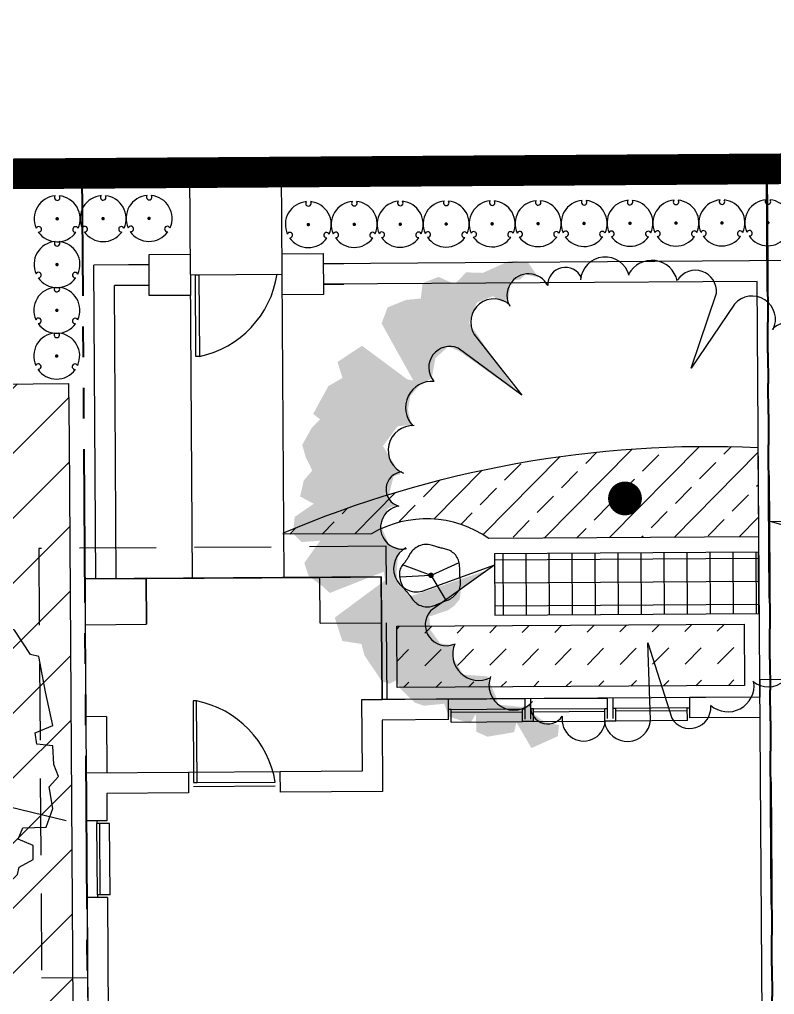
# Model space of a CAD drawing. Header units: feet. Extents: x 919634 to 928945, y 707022 to 708026.
# Drawn here: x 920250.59 to 920275.23, y 707569.54 to 707601.34 of the extents above; entities that cross this region are included whole.
import ezdxf

# ---------------------------------------------------------------- set-up
doc = ezdxf.new("R2010")
doc.units = ezdxf.units.FT
doc.header["$LTSCALE"] = 20
doc.header["$MEASUREMENT"] = 0
for name, pattern in [('PHANTOM2', [1.25, 0.625, -0.125, 0.125, -0.125, 0.125, -0.125]), ('Site Plan$0$HIDDEN2', [0.1875, 0.125, -0.0625]), ('Site Plan$0$PHANTOM2', [1.25, 0.625, -0.125, 0.125, -0.125, 0.125, -0.125])]:
    doc.linetypes.add(name, pattern=pattern)
doc.layers.add('-u-site-propline', color=7, linetype='PHANTOM2', true_color=0xd10000)
for name, color, linetype in [('-u-site-xref', 7, 'Continuous'), ('LK-SHRB-035M', 4, 'Continuous'), ('LK-SHRB-TRNK', 3, 'Continuous'), ('LK-TREE-013M', 6, 'Continuous'), ('LK-TREE-025M', 2, 'Continuous'), ('LK-TREE-035M', 123, 'Continuous'), ('LK-TREE-050M', 2, 'Continuous'), ('LK-TREE-TRNK', 32, 'Continuous'), ('LP-PATT-SHAR', 4, 'Continuous'), ('LP-SHAR-BRDR-CONT', 123, 'Continuous'), ('LP-SHRB', 7, 'Continuous'), ('LP-TREE', 15, 'Continuous'), ('Site Plan$0$-u-site-bldg-slab', 6, 'Continuous'), ('Site Plan$0$-u-site-bldg_interior', 252, 'Continuous'), ('Site Plan$0$-u-site-fence', 4, 'Site Plan$0$FENCELINE1'), ('Site Plan$0$-u-site-wall', 4, 'Continuous'), ('Site Plan$0$SP-BLDG-ROOF ABOVE', 4, 'Site Plan$0$HIDDEN2'), ('x-RL TH5-LP Block$0$LK-SHRB-013M', 253, 'Continuous'), ('x-RL TH5-LP Block$0$LK-SHRB-035M', 253, 'Continuous'), ('x-RL TH5-LP Block$0$LK-SHRB-TRNK', 253, 'Continuous'), ('x-RL TH5-LP Block$0$LK-TREE-050M', 253, 'Continuous'), ('x-RL TH5-LP Block$0$LK-TREE-TRNK', 253, 'Continuous'), ('x-RL TH5-LP Block$0$LP-PATT-SHAR', 253, 'Continuous'), ('x-RL TH5-LP Block$0$LP-SHAR-BRDR-CONT', 253, 'Continuous'), ('x-RL TH5-LP Block$0$LP-SHRB', 253, 'Continuous'), ('x-RL TH5-LP Block$0$LP-TREE', 253, 'Continuous')]:
    doc.layers.add(name, color=color, linetype=linetype)
for name, color, linetype, lineweight in [('Site Plan$0$SP-LOT LINES', 252, 'Site Plan$0$PHANTOM2', 40), ('Site Plan$0$SP-SIDEWALK', 2, 'Continuous', 25), ('SP-BUILDING-FOOTPRINT', 1, 'Continuous', 25)]:
    doc.layers.add(name, color=color, linetype=linetype, lineweight=lineweight)
for name, color, linetype, plot in [('x-RL TH5-LP Block$0$-u-site-no_plot', 253, 'Continuous', False), ('x-RL TH5-LP Block$0$LK-SHRB-SHAD', 253, 'Continuous', False), ('x-RL TH5-LP Block$0$LK-TREE-SHAD', 253, 'Continuous', False)]:
    doc.layers.add(name, color=color, linetype=linetype, plot=plot)
doc.layers.get('-u-site-xref').off()
doc.linetypes.add('Site Plan$0$FENCELINE1', pattern='A,0.25,-0.1,[133,ltypeshp.shx,S=0.1,R=0,X=-0.1,Y=0],-0.1,1', length=1.45)

# ---------------------------------------------------------------- blocks, each defined once
blk = doc.blocks.new('Site Plan$0$_Details_TH5_wall')
at = {"layer": 'Site Plan$0$-u-site-fence'}
for p, q in [((-9.921745741390623, -107.2412408023374), (-9.941240280168131, -104.241304142517)), ((-9.922828772338107, -107.0745776544791), (-9.940157249453478, -104.4079672904918))]:
    blk.add_line(p, q, dxfattribs=at)
blk.add_lwpolyline([(-7.259590184199624, -106.9426853338955), (-7.258845600998029, -107.0572662480408), (-9.922828772338107, -107.0745776544791), (-9.923573355306871, -106.9599967403337)], close=True, dxfattribs=at)
blk.add_arc((-10.43133959185798, -107.6121757059591), 3.241637188778278, 11.91898895529423, 81.284807498677, dxfattribs=at)
at = {"layer": 'Site Plan$0$-u-site-wall'}
for p, q in [((-10.49004897312261, -73.7504030992277), (-10.28537092194892, -102.9035121200141)), ((3.281506347935647, -88.64790244249161), (-9.71480042510666, -88.73901354521513)), ((-9.71480042533949, -88.73901354509871), (-9.615384972305037, -102.8991583391326)), ((-10.28494076768402, -102.9035093246493), (-10.28929454809986, -102.2335234705824)), ((-9.614954913733527, -102.8991555443499), (-9.619308694032952, -102.229169690283)), ((-10.27596386393998, -104.2433968159603), (-10.27596328500658, -104.2434792785207)), ((-9.605980378808454, -104.2386926114559), (-9.605977339670062, -104.2391254977556)), ((-10.25490140204784, -107.243405753281), (-10.25490198389161, -107.2433228811715)), ((-9.584915456711315, -107.2390519723995), (-9.58491849876009, -107.2386186767835)), ((-10.24803110782523, -108.5833894005045), (-10.24367732764222, -109.2533752545714)), ((-10.24549372040201, -108.5833729116712), (-10.23280553636141, -110.3905928489985)), ((-9.578045253758319, -108.5790356202051), (-9.573691473458894, -109.249021474272)), ((-9.575507764006034, -108.5790191306733), (-9.567525819991715, -109.7159124162281)), ((-0.008576108026318252, -109.6488990358775), (-9.567525819991715, -109.7159124162281)), ((-0.00387190782930702, -110.3188825208927), (-10.23280553636141, -110.3905928489985))]:
    blk.add_line(p, q, dxfattribs=at)
for points in [[(-10.611226134007342, -104.24565792282965), (-10.619933694619377, -102.9056862148071), (-9.279961986596842, -102.89697865419507), (-9.271254425984807, -104.23695036221761)], [(-10.5830240347474, -108.58556629066746), (-10.591731595359434, -107.24559458264491), (-9.251759887336899, -107.23688702203287), (-9.243052326724865, -108.57685873005542)]]:
    blk.add_wipeout(points).dxf.layer = 'Site Plan$0$-u-site-wall'
for points in [[(-10.61122613400221, -104.2456579227), (-10.61993369460106, -102.9056862146826), (-9.279961986700073, -102.8969786542002), (-9.271254425984807, -104.2369503622176)], [(-10.58302403474227, -108.5855662906542), (-10.59173159534112, -107.2455945826368), (-9.251759887323715, -107.2368870219216), (-9.243052326724865, -108.5768587300554)]]:
    blk.add_lwpolyline(points, close=True, dxfattribs=at)
blk = doc.blocks.new('Site Plan')
at = {"layer": 'Site Plan$0$-u-site-bldg-slab'}
for p, q in [((920254.7255690872, 707583.1050864353, 1.99717204207895e-07), (920260.3921151074, 707583.1420636312, 1.99717204207895e-07)), ((920262.401826804, 707581.6603265243, 4.074042198765399e-07), (920262.4181740761, 707579.1551995685, 1.99717204207895e-07))]:
    blk.add_line(p, q, dxfattribs=at)
at = {"layer": 'Site Plan$0$-u-site-bldg_interior'}
for p, q in [((920252.725675819, 707583.092036079, 1.99717204207895e-07), (920254.7255690872, 707583.1050864353, 1.99717204207895e-07)), ((920252.725675819, 707583.092036079, 1.99717204207895e-07), (920252.7670032731, 707576.7588375859, 1.99717204207895e-07)), ((920254.735323365, 707581.6102985535, 4.074042198765399e-07), (920254.7255690872, 707583.1050864353, 1.99717204207895e-07)), ((920260.3921151074, 707583.1420636312, 1.99717204207895e-07), (920262.3920725262, 707583.1551144061, 1.99717204207895e-07)), ((920260.4018693852, 707581.6472757492, 4.074042198765399e-07), (920260.3921151074, 707583.1420636312, 1.99717204207895e-07)), ((920262.3920725262, 707583.1551144061, 1.99717204207895e-07), (920262.401826804, 707581.6603265243, 4.074042198765399e-07)), ((920252.7354300966, 707581.5972481971, 4.074042198765399e-07), (920254.735323365, 707581.6102985535, 4.074042198765399e-07)), ((920260.4018693852, 707581.6472757492, 4.074042198765399e-07), (920262.401826804, 707581.6603265243, 4.074042198765399e-07)), ((920277.6224420189, 707579.8169739603, 1.997172001038086e-07), (920274.7475739915, 707579.798213933, 1.997172001038086e-07)), ((920275.1172878812, 707523.1416523729, 1.99717204207895e-07), (920274.7475739915, 707579.798213933, 1.997172001038086e-07)), ((920264.5847946133, 707579.169337908, 1.99717204207895e-07), (920261.7515216031, 707579.1508493101, 1.99717204207895e-07)), ((920261.7515216031, 707579.1508493101, 1.99717204207895e-07), (920261.7667475073, 707576.8175656548, 1.99717204207895e-07)), ((920264.5847946133, 707579.169337908, 1.99717204207895e-07), (920267.0847413868, 707579.1856513767, 1.99717204207895e-07)), ((920264.5891448716, 707578.502685435, 1.99717204207895e-07), (920264.5847946133, 707579.169337908, 1.99717204207895e-07)), ((920267.089091645, 707578.5189989328, 1.99717204207895e-07), (920267.0847413868, 707579.1856513767, 1.99717204207895e-07)), ((920267.2722373948, 707579.1868748869, 1.99717204207895e-07), (920269.7721841685, 707579.2031883557, 1.99717204207895e-07)), ((920267.2765876532, 707578.5202224139, 1.99717204207895e-07), (920267.2722373948, 707579.1868748869, 1.99717204207895e-07)), ((920269.7765344266, 707578.5365359117, 1.99717204207895e-07), (920269.7721841685, 707579.2031883557, 1.99717204207895e-07)), ((920272.45962695, 707579.2207253345, 1.99717204207895e-07), (920269.9596801765, 707579.2044118658, 1.99717204207895e-07)), ((920269.9640304346, 707578.5377594219, 1.99717204207895e-07), (920269.9596801765, 707579.2044118658, 1.99717204207895e-07)), ((920274.7512448258, 707579.2356793475, 1.99717204207895e-07), (920272.45962695, 707579.2207253345, 1.99717204207895e-07)), ((920272.4639772084, 707578.5540728616, 1.99717204207895e-07), (920272.45962695, 707579.2207253345, 1.99717204207895e-07)), ((920264.6703245615, 707578.8329909962, 1.99717204207895e-07), (920264.5869930023, 707578.8324472138, 1.99717204207895e-07)), ((920264.6703245615, 707578.8329909962, 1.99717204207895e-07), (920267.0036082168, 707578.8482169003, 1.99717204207895e-07)), ((920264.673020213, 707578.4198976583, 1.99717204207895e-07), (920264.6703245615, 707578.8329909962, 1.99717204207895e-07)), ((920264.6709286731, 707578.7404143166, 1.99717204207895e-07), (920267.0042123283, 707578.7556402208, 1.99717204207895e-07)), ((920267.0036082168, 707578.8482169003, 1.99717204207895e-07), (920267.086939776, 707578.8487606826, 1.99717204207895e-07)), ((920267.0063038683, 707578.4351235623, 1.99717204207895e-07), (920267.0036082168, 707578.8482169003, 1.99717204207895e-07)), ((920267.3577673432, 707578.850527975, 1.99717204207895e-07), (920267.274435784, 707578.8499841928, 1.99717204207895e-07)), ((920267.3577673432, 707578.850527975, 1.99717204207895e-07), (920269.6910509984, 707578.8657538792, 1.99717204207895e-07)), ((920267.3604629947, 707578.4374346371, 1.99717204207895e-07), (920267.3577673432, 707578.850527975, 1.99717204207895e-07)), ((920267.3583714546, 707578.7579512955, 1.99717204207895e-07), (920269.69165511, 707578.7731771996, 1.99717204207895e-07)), ((920269.6910509984, 707578.8657538792, 1.99717204207895e-07), (920269.7743825576, 707578.8662976614, 1.99717204207895e-07)), ((920269.6937466499, 707578.4526605413, 1.99717204207895e-07), (920269.6910509984, 707578.8657538792, 1.99717204207895e-07)), ((920270.0452101247, 707578.868064954, 1.99717204207895e-07), (920269.9618785656, 707578.8675211717, 1.99717204207895e-07)), ((920272.37849378, 707578.8832908581, 1.99717204207895e-07), (920270.0452101247, 707578.868064954, 1.99717204207895e-07)), ((920270.0479057762, 707578.454971616, 1.99717204207895e-07), (920270.0452101247, 707578.868064954, 1.99717204207895e-07)), ((920272.3790978915, 707578.7907141786, 1.99717204207895e-07), (920270.0458142363, 707578.7754882744, 1.99717204207895e-07)), ((920272.37849378, 707578.8832908581, 1.99717204207895e-07), (920272.4618253391, 707578.8838346404, 1.99717204207895e-07)), ((920272.3811894315, 707578.4701975202, 1.99717204207895e-07), (920272.37849378, 707578.8832908581, 1.99717204207895e-07)), ((920253.4249919946, 707578.6016840786, 1.054824270696509e-06), (920252.7550062592, 707578.5973120689, 1.054824270696509e-06)), ((920253.4249919946, 707578.6016840786, 1.054824270696509e-06), (920253.4369890084, 707576.7632095956, 1.99717204207895e-07)), ((920264.5891448716, 707578.502685435, 1.99717204207895e-07), (920262.4225243345, 707578.4885470954, 1.99717204207895e-07)), ((920262.4225243345, 707578.4885470954, 1.99717204207895e-07), (920262.4377502387, 707576.1552634401, 1.99717204207895e-07)), ((920264.673020213, 707578.4198976583, 1.99717204207895e-07), (920267.0063038683, 707578.4351235623, 1.99717204207895e-07)), ((920267.3604629947, 707578.4374346371, 1.99717204207895e-07), (920267.0063038683, 707578.4351235623, 1.99717204207895e-07)), ((920267.3604629947, 707578.4374346371, 1.99717204207895e-07), (920269.6937466499, 707578.4526605413, 1.99717204207895e-07)), ((920270.0479057762, 707578.454971616, 1.99717204207895e-07), (920269.6937466499, 707578.4526605413, 1.99717204207895e-07)), ((920272.3811894315, 707578.4701975202, 1.99717204207895e-07), (920270.0479057762, 707578.454971616, 1.99717204207895e-07)), ((920274.755595084, 707578.5690268745, 1.99717204207895e-07), (920272.4639772084, 707578.5540728616, 1.99717204207895e-07)), ((920256.1002014872, 707576.780588459, 1.99717204207895e-07), (920252.7669391225, 707576.7588371673, 1.99717204207895e-07)), ((920252.7934473, 707572.6966089465, 1.997172042279867e-07), (920252.7669391225, 707576.7588371673, 1.99717204207895e-07)), ((920259.1001376155, 707576.8001646214, 1.99717204207895e-07), (920256.1002014872, 707576.780588459, 1.99717204207895e-07)), ((920256.1002014872, 707576.780588459, 1.99717204207895e-07), (920256.1045517456, 707576.1139359861, 1.99717204207895e-07)), ((920261.7667475073, 707576.8175656548, 1.99717204207895e-07), (920259.1001376155, 707576.8001646214, 1.99717204207895e-07)), ((920259.1044878738, 707576.1335121485, 1.99717204207895e-07), (920259.1001376155, 707576.8001646214, 1.99717204207895e-07)), ((920256.2690629945, 707576.4447853294, 1.99717204207895e-07), (920258.9356728864, 707576.4621863628, 1.99717204207895e-07)), ((920256.1045517456, 707576.1139359861, 1.99717204207895e-07), (920253.4379418538, 707576.0965349528, 1.99717204207895e-07)), ((920253.4379418538, 707576.0965349528, 1.99717204207895e-07), (920253.4437863043, 707575.2009059783, 1.997172042255571e-07)), ((920256.269878668, 707576.3197879907, 1.99717204207895e-07), (920258.9364885599, 707576.3371890241, 1.99717204207895e-07)), ((920262.4377502387, 707576.1552634401, 1.99717204207895e-07), (920259.1044878738, 707576.1335121485, 1.99717204207895e-07)), ((920253.4437863043, 707575.2009059783, 1.997172042255571e-07), (920252.7771338313, 707575.19655572, 1.997172042255571e-07)), ((920253.1140245254, 707575.1987541091, 1.997172042255571e-07), (920253.1145683078, 707575.1154225499, 1.997172042255571e-07)), ((920253.5276616457, 707575.1181182014, 1.997172042255571e-07), (920253.1145683078, 707575.1154225499, 1.997172042255571e-07)), ((920253.1297942119, 707572.7821388948, 1.997172042279867e-07), (920253.1145818525, 707575.1133468966, 1.997172042255571e-07)), ((920253.2223708914, 707572.7827430064, 1.997172042279867e-07), (920253.207158532, 707575.1139510082, 1.997172042255571e-07)), ((920253.5428875498, 707572.7848345463, 1.997172042279867e-07), (920253.5276616457, 707575.1181182014, 1.997172042255571e-07)), ((920253.460099773, 707572.7009592048, 1.997172042279867e-07), (920252.7934473, 707572.6966089465, 1.997172042279867e-07)), ((920252.7934473, 707572.6966089465, 1.997172042279867e-07), (920252.9338207404, 707551.1851735065, 1.997172042253231e-07)), ((920253.5428875498, 707572.7848345463, 1.997172042279867e-07), (920253.1297942119, 707572.7821388948, 1.997172042279867e-07)), ((920253.1297942119, 707572.7821388948, 1.997172042279867e-07), (920253.1303379942, 707572.6988073357, 1.997172042279867e-07)), ((920253.460099773, 707572.7009592048, 1.997172042279867e-07), (920253.6004732135, 707551.1895237649, 1.997172042253231e-07))]:
    blk.add_line(p, q, dxfattribs=at)
at = {"layer": 'Site Plan$0$-u-site-bldg_interior', "elevation": 1.99717204207895e-07}
blk.add_lwpolyline([(920256.3662599989, 707579.1095157294), (920256.2516791051, 707579.1087680287), (920256.2690629945, 707576.4447853294), (920256.3836438884, 707576.44553303)], close=True, dxfattribs=at)
at = {"layer": 'Site Plan$0$-u-site-bldg_interior'}
blk.add_arc((920255.7381330193, 707575.9293163391, 1.99717204207895e-07), 3.241637188778279, 9.461393203433856, 78.82721174616314, dxfattribs=at)
at = {"layer": 'Site Plan$0$SP-BLDG-ROOF ABOVE'}
for p, q in [((920260.3921151074, 707583.1420636312, 1.99717204207895e-07), (920254.7255690872, 707583.1050864353, 1.99717204207895e-07)), ((920254.7255690872, 707583.1050864353, 1.99717204207895e-07), (920254.735323365, 707581.6102985535, 4.074042198765399e-07)), ((920260.4018693852, 707581.6472757492, 4.074042198765399e-07), (920260.3921151074, 707583.1420636312, 1.99717204207895e-07)), ((920262.4181740761, 707579.1551995685, 1.99717204207895e-07), (920262.401826804, 707581.6603265243, 4.074042198765399e-07)), ((920261.7515216031, 707579.1508493101, 1.99717204207895e-07), (920262.4181740761, 707579.1551995685, 1.99717204207895e-07))]:
    blk.add_line(p, q, dxfattribs=at)
at = {"layer": 'Site Plan$0$SP-BLDG-ROOF ABOVE', "elevation": 1.99717204207895e-07}
blk.add_lwpolyline([(920262.5848371944, 707579.1562871331), (920262.5522102508, 707584.1561806801), (920251.2192211921, 707584.0822585579), (920251.3105377924, 707570.0825247752), (920252.8103678251, 707570.0923095908)], dxfattribs=at)
at = {"layer": 'Site Plan$0$SP-LOT LINES', "ltscale": 0.4, "elevation": 1.99717204207895e-07}
for points in [[(920252.6392869954, 707596.3209206755), (920274.9721448395, 707596.4666543296), (920275.585531264, 707502.4686556429), (920253.2526734199, 707502.3229219889)], [(920274.9722019634, 707596.4666547023), (920296.971733571, 707596.6102132272), (920297.5851199955, 707502.6122145406), (920275.5855883879, 707502.4686560157)]]:
    blk.add_lwpolyline(points, close=True, dxfattribs=at)
at = {"layer": 'Site Plan$0$SP-SIDEWALK', "elevation": 1.99717204207895e-07}
blk.add_lwpolyline([(920259.1391485324, 707596.3633356938), (920256.1392124043, 707596.3437595313), (920256.2255379267, 707583.1148745216), (920259.225474055, 707583.1344506842)], close=True, dxfattribs=at)
at = {"layer": 'Site Plan$0$-u-site-wall', "rotation": 269.9715917081864}
blk.add_blockref('Site Plan$0$_Details_TH5_wall', (920363.3970236996, 707583.0342197992, 1.997171797626437e-07), dxfattribs=at)
blk = doc.blocks.new('x-RL TH5-LP Block$0$SHRUB-LRG-121')
at = {"layer": 'x-RL TH5-LP Block$0$LK-SHRB-SHAD'}
blk.add_hatch(color=256, dxfattribs=at).paths.add_polyline_path([(0.2065465789053249, 0.499285902393737), (0.2951794070149774, 0.5079279536462238), (0.411915319333076, 0.4906438459901814), (0.5243276808678559, 0.397741762831771), (0.5999898483938679, 0.2918765950680324), (0.6432253726944523, 0.1579247517193387), (0.6994315575786629, -0.001953250537884088), (0.703755108361996, -0.1099789298269798), (0.6778137954283778, -0.2158440975907219), (0.6107987294690176, -0.2914620730930899), (0.4746068345091103, -0.3930062126550524), (0.4097535480582408, -0.4578216202285113), (0.2908558562316514, -0.5161554880748369), (0.1676346053880735, -0.5464026751851456), (0.08764888707872842, -0.5420816469833696), (0.06386934541994549, -0.5312790790544568), (0.1525021735295979, -0.5075134316712848), (0.2389732221307597, -0.4578216202285113), (0.3146353896567717, -0.3908456959786335), (0.4184006496248998, -0.3173882371526879), (0.5027099187175637, -0.222325637317855), (0.5394601209599799, -0.1359050938865778), (0.5394601209599799, -0.008434790265017256), (0.5048716982260544, 0.1017514005494355), (0.4637979534339678, 0.1838509157789332), (0.431371310208533, 0.276753004088409), (0.3665180237576635, 0.3847786833775082), (0.2886940767231607, 0.4560756306780966), (0.2411350016392504, 0.4841623062630482)])
at = {"layer": 'x-RL TH5-LP Block$0$LK-SHRB-013M'}
for p, q in [((-0.2098530739028206, 0.4809741930429254), (0.002837181159428326, 0.004674438082567178)), ((0.02411054094827492, 0.011761417733549), (0.4392924265207689, 0.2544689060083254)), ((0.002837181159428326, 0.004674438082567178), (-0.1833047622509838, -0.4896424062422291))]:
    blk.add_line(p, q, dxfattribs=at)
at = {"layer": 'x-RL TH5-LP Block$0$LK-SHRB-035M'}
blk.add_line((0.002837181159428326, -0.00418428843384433), (0.02518236886833591, -0.5396977819131603), dxfattribs=at)
blk.add_lwpolyline([(0.3657733124828653, -0.35104675494226), (0.3815805365216605, -0.3398224485478138), (0.3984144767265718, -0.327644928642151), (0.4158459435518083, -0.3143925663024838), (0.4334457474515645, -0.2999437326060139), (0.4507846988800637, -0.2841767986299537), (0.4674336082915005, -0.2669701354515119), (0.4829632861400981, -0.2482021141479045), (0.4969445428800441, -0.2277511057963295), (0.5090221857100872, -0.2055785103113124), (0.5191370088070641, -0.181977842956595), (0.5273038030923587, -0.157325647833229), (0.5335373594873332, -0.1319984690422693), (0.5378524689133641, -0.1063728506847603), (0.5402639222918211, -0.08082533686176063), (0.5407865105440806, -0.05573247167431816), (0.5394350245915192, -0.03147079922348794), (0.536275354923454, -0.008348851016915404), (0.5315777903010783, 0.01359689181135337), (0.5256637190535045, 0.03439796072068546), (0.5188545295098805, 0.05408588717044083), (0.511471609999326, 0.07269220261998655), (0.5038363488509816, 0.09024843852867548), (0.4962701343939813, 0.1067861263558783), (0.4890943549574445, 0.1223367975609513), (0.4825563381064555, 0.1369648516656667), (0.4766071683498154, 0.1508661604414172), (0.4711238694322759, 0.1642694637220075), (0.4659834650985957, 0.1774035013412316), (0.4610629790935121, 0.190497013132898), (0.456239435161784, 0.2037787389308043), (0.4513898570481558, 0.2174774185687482), (0.4463912684973721, 0.2318217918805381), (0.441103597414795, 0.2469884512149925), (0.4353183883481648, 0.2629453989810351), (0.4288100900058325, 0.2796084901026141), (0.4213531510961417, 0.2968935795036778), (0.4127220203274362, 0.3147165221081671), (0.4026911464080811, 0.3329931728400304), (0.391034978046406, 0.3516393866232121), (0.3775279639507758, 0.3705710183816642), (0.3620217693270575, 0.3896513068901406), (0.3446769253713242, 0.4085330263266691), (0.3257311797771578, 0.4268163347200868), (0.3054222802381474, 0.4441013900992274), (0.2839879744478893, 0.4599883504929316), (0.2616660100999724, 0.4740773739300366), (0.238694134887993, 0.4859686184393794), (0.2153100965055472, 0.4952622420497939), (0.1917475925335239, 0.5016977528998616), (0.1682241201020815, 0.505572059567136), (0.1449531262286641, 0.5073214207389043), (0.1221480579307368, 0.5073820951024572), (0.1000223622257579, 0.5061903413450857), (0.07878948613117842, 0.5041824181540839), (0.05866287666444947, 0.5017945842167428), (0.03985598084303632, 0.4994630982203496), (0.02248366055935236, 0.497542796593585), (0.006266437205681541, 0.4960628267306575), (-0.009173752950729863, 0.4949709137671725), (-0.02421497364264269, 0.4942147828387213), (-0.03923528860280356, 0.4937421590809024), (-0.05461276156398043, 0.4935007676293139), (-0.0707254562589128, 0.493438333619558), (-0.08795143642037573, 0.4935025821872294), (-0.1065660895111904, 0.4936041247113003), (-0.1264340979145473, 0.4935051175442382), (-0.1473174677437044, 0.4929306032818879), (-0.1689782051119195, 0.491605624520087), (-0.1911783161324578, 0.4892552238546806), (-0.2136798069185772, 0.4856044438815097), (-0.2362446835835428, 0.4803783271964157), (-0.2586349522406195, 0.4733019163952399), (-0.28062070960695, 0.4641738346543072), (-0.3020044148152365, 0.4530870274718488), (-0.3225966176020663, 0.4402080209265833), (-0.3422078677040261, 0.4257033410972291), (-0.3606487148577031, 0.4097395140625011), (-0.3777297087996843, 0.3924830659011107), (-0.3932613992665566, 0.37410052269178), (-0.4070543359949141, 0.3547584105132238), (-0.4189846554291066, 0.3346415083351673), (-0.4291908408445835, 0.3140076066914048), (-0.4378769622245784, 0.293132749006741), (-0.4452470895522964, 0.2722929787059769), (-0.451505292810964, 0.2517643392139171), (-0.4568556419838004, 0.2318228739553625), (-0.461502207054032, 0.2127446263551214), (-0.4656490580048782, 0.1948056398379947), (-0.4694891977182891, 0.1781690378778826), (-0.4731713606711594, 0.1625462641450675), (-0.4768332142391358, 0.1475358423589199), (-0.4806124257978439, 0.1327362962388214), (-0.4846466627229091, 0.1177461495041427), (-0.4890735923899712, 0.1021639258742653), (-0.4940308821746626, 0.08558814906856327), (-0.4996561994526161, 0.06761734280640752), (-0.5059803350152947, 0.04795023198010284), (-0.5126065733175551, 0.02668634617363708), (-0.519031322230056, 0.00402541614392149), (-0.5247509896234988, -0.01983282735213265), (-0.5292619833685421, -0.04468865355761409), (-0.5320607113358804, -0.070342331715608), (-0.5326435813961865, -0.09659413106920312), (-0.5305070014201405, -0.1232443208614882), (-0.5253009075472193, -0.1500657602906834), (-0.517289348992108, -0.1767216683755279), (-0.5068899032382888, -0.2028478540898924), (-0.4945201477692436, -0.2280801264076509), (-0.4805976600684474, -0.2520542943026705), (-0.4655400176193822, -0.2744061667488253), (-0.4497647979055373, -0.2947715527199861), (-0.4336895784103874, -0.3127862611900234), (-0.417675376585116, -0.328206366086075), (-0.4018569697517407, -0.3412690011483335), (-0.3863125751999661, -0.352331565070255), (-0.3711204102195111, -0.3617514565453028), (-0.3563586921000876, -0.3698860742669261), (-0.3421056381314074, -0.3770928169285881), (-0.3284394656031822, -0.383729083223745), (-0.3154383918051309, -0.3901522718458565), (-0.3031309360368155, -0.3966813471353809), (-0.291346825637234, -0.4034815360208093), (-0.2798660899552345, -0.4106796310776275), (-0.2684687583396652, -0.4184024248813252), (-0.2569348601393813, -0.4267767100073954), (-0.2450444247032308, -0.4359292790313241), (-0.232577481380055, -0.4459869245286043), (-0.219314059518716, -0.4570764390747222), (-0.2050514160916777, -0.4692157957703103), (-0.1896557185658807, -0.4819876898165489), (-0.1730103620318957, -0.4948659969397617), (-0.1549987415802647, -0.5073245928662686), (-0.1355042523015726, -0.5188373533223931), (-0.1144102892863614, -0.5288781540344552), (-0.09160024762520891, -0.5369208707287783), (-0.06695752240866426, -0.5424393791316859), (-0.04048119930575922, -0.5450505099464706), (-0.01263312629937019, -0.5449429137843325), (0.01600915804914393, -0.5424481962334475), (0.04486811517845268, -0.5378979628819813), (0.07336620652719716, -0.5316238193181171), (0.1009258935340398, -0.5239573711300203), (0.1269696376376288, -0.5152302239058635), (0.1509199002766195, -0.5057739832338264), (0.1723440149706832, -0.4958832636724217), (0.1913888035635622, -0.4857047156615764), (0.208345959980015, -0.4753479986115536), (0.2235071781447999, -0.464922771932617), (0.2371641519826824, -0.4545386950350405), (0.2496085754184136, -0.4443054273290805), (0.2611321423767592, -0.4343326282250146), (0.2720265467824774, -0.4247299571331027), (0.282572228871615, -0.4155614766450064), (0.2930046141253513, -0.4067088620779806), (0.3035478743361608, -0.3980081919306642), (0.3144261812965183, -0.3892955447016995), (0.3258637067988985, -0.3804069988897325), (0.338084622635769, -0.3711786329934093), (0.3513131005996044, -0.3614465255113686)], close=True, dxfattribs=at)
at = {"layer": 'x-RL TH5-LP Block$0$LK-SHRB-TRNK', "const_width": 0.046875}
blk.add_lwpolyline([(-0.0234375, 0, 1), (0.0234375, 0, 1)], format="xyb", close=True, dxfattribs=at)
blk = doc.blocks.new('x-RL TH5-LP Block$0$TREE-SIMP-024')
at = {"layer": 'x-RL TH5-LP Block$0$LK-TREE-SHAD'}
blk.add_hatch(color=256, dxfattribs=at).paths.add_polyline_path([(0.1890392876505302, -0.4914625425579686), (0.2122538417685007, -0.5256094872272712), (0.2532375141730938, -0.5283298083166699), (0.3119894994224524, -0.5023558214439703), (0.3488751212994714, -0.5037111922460724), (0.3748395371480342, -0.4777467763975238), (0.4103546213606251, -0.4941301901573638), (0.4458784854625435, -0.4804583228024413), (0.4499869085587704, -0.4463034049931593), (0.4827752814527457, -0.4435615268122319), (0.5237645425420112, -0.4271557661335734), (0.5374364046921016, -0.3916319072365013), (0.4677999237022448, -0.2646004044787063), (0.4814606117391236, -0.2673287123739385), (0.5811675407061045, -0.3424377704076562), (0.6358238768052615, -0.3069019339042427), (0.6249050584882809, -0.2713852550636489), (0.6563316736071556, -0.2536161387256897), (0.6905033561629352, -0.1921294586080649), (0.6754793072618952, -0.1798385099472739), (0.6932444327993608, -0.1620733844098154), (0.7151139873763555, -0.1238148273882871), (0.7082908266705772, -0.09785999622977926), (0.6932723684028588, -0.06644295733990191), (0.7124048371439358, -0.04457898493521384), (0.7206121090560202, -0.009056715461291276), (0.6905616235424645, 0.007328289670340382), (0.7329206188030071, 0.03602978614996744), (0.7370298401875459, 0.07291700591118655), (0.7179093405918024, 0.09203750550695133), (0.676924078764074, 0.08929323635833697), (0.7124583154346453, 0.1384849718098451), (0.7029036562701094, 0.1671713118368103), (0.6687575131452945, 0.193118164650528), (0.6564657629400017, 0.2054099148558279), (0.5362310864248627, 0.1589257265477073), (0.5335043751062472, 0.1780510184884818), (0.6455525333076935, 0.2600526754644719), (0.629173911892849, 0.311961547954219), (0.5868252892009878, 0.3187799195711634), (0.5800021304438587, 0.3447347591907146), (0.5417667199370442, 0.4021018401502943), (0.5253745262878908, 0.4075616432481155), (0.5089783437868505, 0.3993599652255568), (0.5035185354842042, 0.4157521536698852), (0.4693747885318942, 0.4498959006221668), (0.4488845495600344, 0.4567206592121238), (0.4038004408650693, 0.4526090468599193), (0.3942457764956941, 0.4812953816820524), (0.3464349545334926, 0.496309052809579), (0.3341336228943703, 0.4758132232043835), (0.3327790503805659, 0.5154311470333397), (0.3081915624256624, 0.5263531546063263), (0.2494443643164743, 0.5167729508059438), (0.2439733819006165, 0.4949129724579535), (0.2112025668366186, 0.5522816480455219), (0.1524505763824209, 0.5263076559679831), (0.1497110976301883, 0.5017161739563747), (0.1811305294363592, 0.4948946130834457), (0.202984124067541, 0.4785072085230979), (0.212541181353231, 0.45801777109574), (0.2344003614129235, 0.4607564515596465), (0.2835801296677403, 0.4553062246908226), (0.2904048882577115, 0.4348159857189486), (0.3081524507603319, 0.3924705522830649), (0.3614310626261954, 0.3883876718740424), (0.3819133199970679, 0.354239934121253), (0.3832702886833488, 0.3228189044308749), (0.4119582233383312, 0.3187288407091629), (0.4338078271690051, 0.2886799465673988), (0.4365281534632288, 0.2476962793676662), (0.312182657679358, 0.1588602791116926), (0.4802353394693739, 0.2149214735031819), (0.5048180383354861, 0.1876056743968348), (0.5075423554302176, 0.1602834967785185), (0.5048004805054802, 0.1274951206283248), (0.4965979976822155, 0.1083666426877699), (0.5239185806725288, 0.1001777301501932), (0.5416661483799885, 0.05783230191914868), (0.5266269378214474, 0.01820959095000774), (0.5074992581692186, 0.01273941007867307), (0.5252540059331636, -0.005015337685279064), (0.5129446926930257, -0.05283414645331419), (0.4979158599080051, -0.05693698412104453), (0.5361496757868451, -0.1197686605234622), (0.5033493272351564, -0.1634950041924412), (0.4732932530368998, -0.1662360808288668), (0.4801140208263632, -0.2003878093821498), (0.4746406454941905, -0.2304446851249153), (0.4514085283413749, -0.2564082994289478), (0.4418442877430095, -0.2605095392124781), (0.426813860329986, -0.2700769723230536), (0.4186041922453967, -0.3137961359355472), (0.3899074796497359, -0.3397613448675685), (0.3653199916948324, -0.3288393372945819), (0.239660629690519, -0.2387102159554928), (0.3434432538051624, -0.3916885715269984), (0.3256701466667096, -0.4367766762272822), (0.2901462825647911, -0.4504485435822119), (0.2696576382209059, -0.4381591895494168), (0.2559953555560242, -0.4408954770970226), (0.2505179861671536, -0.4846138391650001), (0.2286588009026502, -0.4873525248337458), (0.2177264207609824, -0.4982849049754137)])
at = {"layer": 'x-RL TH5-LP Block$0$LK-TREE-050M'}
for p, q in [((-0.04860488914232519, 0.3204401747418828), (-0.1004783664031379, 0.4881257947864839)), ((-0.05369746659829389, 0.4915933362915723), (-0.04860488914232519, 0.3204401747418828)), ((0.2897369795163627, 0.1452474562183212), (0.4331856951178565, 0.2463997710962005)), ((0.4509396161136294, 0.2029800207524346), (0.2897369795163627, 0.1452474562183212)), ((-0.484126475581121, 0.1008413697186938), (-0.3197764530257245, 0.05279546313309424)), ((-0.3197764530257245, 0.05279546313309424), (-0.4952847406890442, 0.05527856086738581)), ((0.3323934762303793, -0.366144784429423), (0.2276721902811687, -0.2306723100195143)), ((0.2276721902811687, -0.2306723100195143), (0.3682018494262422, -0.3358423614288597)), ((-0.2455091501645086, -0.4292699423333417), (-0.1490278276294532, -0.2878107840738551)), ((-0.1490278276294532, -0.2878107840738551), (-0.2056244374518599, -0.4539617653212815))]:
    blk.add_line(p, q, dxfattribs=at)
for centre, radius, start, end in [((-0.002046592426324878, 0.4868550850393945), 0.05186775325439813, 9.894664786015177, 174.758577227328), ((0.09479688157250621, 0.4893167681903066), 0.04800949825501283, 350.9389413252036, 173.4733813780408), ((-0.1406577635833912, 0.4643518711474144), 0.04668600864248076, 30.61256466583337, 182.9404446800889), ((0.1742931968898063, 0.4599880194734851), 0.03877302073807031, 346.4677891969286, 145.8460662159045), ((-0.2256235228414027, 0.416537993178828), 0.05803041528278666, 48.19387987775519, 187.3850517374514), ((0.249491642336892, 0.4128623806588791), 0.05490868705670256, 338.5456909887605, 138.9426875496921), ((-0.3155583000221611, 0.3648621441673399), 0.05490868705670256, 50.5456909887609, 210.9426875496927), ((0.3264296698085047, 0.3432980403228925), 0.05803041528278666, 336.1938798777554, 115.3850517374514), ((-0.3836150434950696, 0.3079067958741248), 0.03877302073807031, 58.46778919692883, 217.8460662159039), ((0.398159233570567, 0.2772661021778475), 0.04668600864248076, 318.6125646658333, 110.9404446800895), ((-0.4360740535002208, 0.2413643889474102), 0.04800949825501283, 62.93894132520439, 245.4733813780411), ((-0.4636591329584405, 0.1485000700117638), 0.05186775325439813, 81.89466478601592, 246.7585772273271), ((0.4623942692778655, 0.1523929201382828), 0.05186775325439813, 297.894664786015, 102.7585772273273), ((0.4946617483395528, 0.06105000505942826), 0.04800949825501283, 278.9389413252028, 101.4733813780415), ((-0.4850905122466429, 0.009719136930840477), 0.04668600864248076, 102.6125646658336, 254.9404446800894), ((0.4913341631808805, -0.02361856542178487), 0.03877302073807031, 274.4677891969283, 73.84606621590467), ((-0.4658726755859846, -0.08586340293272343), 0.05803041528278666, 120.1938798777553, 259.3850517374512), ((0.4697526148953841, -0.1096991602439772), 0.05490868705670256, 266.5456909887607, 66.94268754969211), ((-0.4445173971826932, -0.1873651743553211), 0.05490868705670256, 122.545690988761, 282.9426875496918), ((0.4273681537194989, -0.2043681359880694), 0.05803041528278666, 264.1938798777555, 43.3850517374514), ((-0.4113803323655247, -0.2696911542562219), 0.03877302073807031, 130.4677891969289, 289.8460662159039), ((0.3867337028646318, -0.2929919960733187), 0.04668600864248076, 246.6125646658334, 38.94044468008853), ((-0.3643054682475793, -0.3401453721469778), 0.04800949825501283, 134.9389413252038, 317.4733813780404), ((0.2878219670432429, -0.3926710807491034), 0.05186775325439813, 225.8946647860147, 30.75857722732785), ((-0.2845105109362862, -0.3950769944404016), 0.05186775325439813, 153.8946647860153, 318.7585772273273), ((0.2109208918357979, -0.4515857900502454), 0.04800949825501283, 206.9389413252034, 29.47338137804071), ((-0.1591446606051079, -0.4583451141828618), 0.04668600864248076, 174.6125646658334, 326.940444680089), ((0.1293680157899644, -0.4745850956696813), 0.03877302073807031, 202.4677891969289, 1.846066215904139), ((-0.06230162510055948, -0.4696044945809916), 0.05803041528278666, 192.1938798777558, 331.3850517374509), ((0.04083143997263505, -0.4806601902269989), 0.05490868705670256, 194.5456909887608, 354.942687549692)]:
    blk.add_arc(centre, radius, start, end, dxfattribs=at)
at = {"layer": 'x-RL TH5-LP Block$0$LK-TREE-TRNK', "const_width": 0.03749999999999999}
blk.add_lwpolyline([(0.01325825214726706, 0.01325825214723153, 1), (-0.01325825214723864, -0.01325825214726706, 1)], format="xyb", close=True, dxfattribs=at)
blk = doc.blocks.new('x-RL TH5-LP Block', base_point=(1241.699483058532, -211.8293156445725))
at = {"layer": 'x-RL TH5-LP Block$0$LP-PATT-SHAR'}
h = blk.add_hatch(dxfattribs=at)
h.set_pattern_fill('DASH', color=256, scale=6, angle=45)
h.set_pattern_definition([(45, (1330.8646941029, -196.9859242070233), (0, 1.060660171779821), [0.75, -0.75])])
h.paths.add_polyline_path([(1342.198027436039, -196.9859242070233), (1330.8646941029, -196.9859242070233), (1330.8646941029, -194.9859242070233), (1342.198027436039, -194.9859242070233)])
h = blk.add_hatch(dxfattribs=at)
h.set_pattern_fill('ANSI37', color=256, scale=6, angle=45)
h.set_pattern_definition([(90, (922118.9625385818, 708828.6941068189), (-0.7500000000000001, 0), []), (180, (922118.9625385818, 708828.6941068189), (-5.551115123125783e-17, -0.75), [])])
h.paths.add_polyline_path([(1338.993920473848, -197.3271673087729), (1330.380829819595, -197.3271673087729), (1330.380829819595, -199.3271673086565), (1338.993920473731, -199.3271673087729)])
h = blk.add_hatch(dxfattribs=at)
h.set_pattern_fill('ANSI33', color=256, scale=6)
h.set_pattern_definition([(45, (922115.9629815341, 708813.3011943189), (-1.060660171779821, 1.060660171779821), []), (45, (922117.0236417041, 708813.3011943189), (-1.060660171779821, 1.060660171779821), [0.75, -0.375])])
edge = h.paths.add_edge_path()
edge.add_arc((1341.232582183945, -196.9513983253966), 3.534241529179276, 234.4578139517915, 299.9966933148048)
edge.add_line((1342.99952630233, -200.0122432527132), (1345.877072589821, -200.0122432527132))
edge.add_line((1345.877072589821, -200.0122432527132), (1345.880893988069, -200.0538080024999))
edge.add_arc((1332.227146808794, -167.3660699503938), 35.42475167165824, 267.0124345537933, 292.6704117371547, ccw=False)
edge.add_line((1330.38083608076, -202.7426747577265), (1330.380829819595, -199.8271673087729))
edge.add_line((1330.380829819595, -199.8271673087729), (1339.178119738237, -199.8271673087729))
at = {"layer": 'x-RL TH5-LP Block$0$-u-site-no_plot'}
blk.add_line((1241.699483058784, -211.8293156445096), (1352.366149725276, -211.8293156445725), dxfattribs=at)
at = {"layer": 'x-RL TH5-LP Block$0$LP-SHAR-BRDR-CONT'}
for points in [[(1342.198027436039, -196.9859242070233), (1330.8646941029, -196.9859242070233), (1330.8646941029, -194.9859242070233), (1342.198027436039, -194.9859242070233)], [(1338.993920473848, -197.3271673087729), (1330.380829819595, -197.3271673087729), (1330.380829819595, -199.3271673086565), (1338.993920473731, -199.3271673087729)]]:
    blk.add_lwpolyline(points, close=True, dxfattribs=at)
blk.add_lwpolyline([(1339.178119738237, -199.8271673087729, 0.2940262378585685), (1342.99952630233, -200.0122432527132), (1345.877072589821, -200.0122432527132), (1345.880893988069, -200.0538080024999, -0.1124241353563668), (1330.38083608076, -202.7426747577265), (1330.380829819595, -199.8271673087729)], format="xyb", close=True, dxfattribs=at)
at = {"layer": 'x-RL TH5-LP Block$0$LP-SHRB', "xscale": 1.896938157072053, "yscale": 1.896938157072053, "zscale": 3.319641774876096, "rotation": 90}
blk.add_blockref('x-RL TH5-LP Block$0$SHRUB-LRG-121', (1341.070629473426, -198.6399056814844), dxfattribs=at)
at = {"layer": 'x-RL TH5-LP Block$0$LP-TREE', "xscale": 14.70790299536585, "yscale": 14.70790299536585, "zscale": 14.70790299536585}
blk.add_blockref('x-RL TH5-LP Block$0$TREE-SIMP-024', (1334.726290749502, -201.1075028926134), dxfattribs=at)
blk = doc.blocks.new('SHRUB-LRG-020')
at = {"layer": 'LK-SHRB-035M'}
for centre, radius, start, end in [((0, 0), 0.5, 94.34978531993045, 204.197478914356), ((0.001889855033477161, 0.4603848002291109), 0.05995317584729301, 145.5617106720357, 37.37413056032797), ((0, 0), 0.5, 335.6607324966503, 84.36192919374862), ((-0.3996498600313707, -0.2285557376460936), 0.05995317584729301, 265.5617106720358, 157.3741305603279), ((0.3977600049978971, -0.2318290625830173), 0.05995317584729301, 25.56171067203576, 277.3741305603279), ((0, 0), 0.5, 215.0580211348241, 323.979530820607)]:
    blk.add_arc(centre, radius, start, end, dxfattribs=at)
at = {"layer": 'LK-SHRB-TRNK', "const_width": 0.0375}
blk.add_lwpolyline([(-0.01875000000000071, 0, 1), (0.01875000000000071, 0, 1)], format="xyb", close=True, dxfattribs=at)
blk = doc.blocks.new('TREE-DCID-208')
at = {"layer": 'LK-TREE-013M'}
for p, q in [((0.002221570140164886, 0.07526916604220446), (0.1384640377961546, 0.5735920751646688)), ((-0.08357114908488938, -0.01907001246294726), (-0.5703501843774461, -0.08595924322074211)), ((0.06807861270371518, -0.03879857771401873), (0.3865055728904849, -0.4537296575174707))]:
    blk.add_line(p, q, dxfattribs=at)
at = {"layer": 'LK-TREE-025M'}
for p, q in [((0.0169001688407775, 0.08193974536763449), (0.2215828070808925, 0.4828385083112892)), ((-0.06363547242332857, -0.03879857771402584), (-0.4940948966684005, -0.3050713589170471)), ((0.06975625504964, -0.03722901165738079), (0.5328601105064195, -0.1485639667604062))]:
    blk.add_line(p, q, dxfattribs=at)
at = {"layer": 'LK-TREE-035M'}
for p, q in [((-0.02005751114171517, 0.0867583569020951), (-0.1398999960654237, 0.5698059130878619)), ((-0.06325704160082068, -0.06793503654282063), (-0.3886505299504392, -0.4000236229624932)), ((0.06440541863156568, -0.06468155249014274), (0.2503172832317091, -0.4675737802074593))]:
    blk.add_line(p, q, dxfattribs=at)
at = {"layer": 'LK-TREE-050M'}
blk.add_lwpolyline([(-0.02219505694012014, 0.506330893438431), (-0.02876835268443756, 0.4691044196097351), (-0.03972384559159536, 0.4669146298792413), (-0.05506153566167882, 0.5019513075227309), (-0.09888350729042372, 0.5041411004805809), (-0.1076479016161898, 0.486622760045158), (-0.1514698732449347, 0.4778635914411211), (-0.1843363519664933, 0.4778635914411211), (-0.2128206335251832, 0.4493962894438184), (-0.2566426051539281, 0.4362575349240885), (-0.2566426051539281, 0.4056004399689357), (-0.2763624923868804, 0.3902718924913557), (-0.2982734833844347, 0.4034106470110856), (-0.3420954550131796, 0.3902718924913557), (-0.348668750757497, 0.361804590494053), (-0.3837263280605043, 0.3399066673702862), (-0.3924907223862419, 0.3180087410191703), (-0.3968729195491107, 0.2939210249375606), (-0.3749619337347383, 0.2742128915442876), (-0.3902996238048217, 0.2545047613783709), (-0.4363126940149868, 0.2610741370245577), (-0.4582236798293593, 0.2128987048613311), (-0.4494592855036217, 0.1625334765129054), (-0.4713702713179941, 0.1384457604312956), (-0.4910901585509464, 0.1055988757456561), (-0.5086189472024216, 0.05961323331292334), (-0.4976634542952638, 0.02457655244207757), (-0.4604147784108079, 0.02457655244207757), (-0.4560325812479391, -0.006080539285719055), (-0.4976634542952638, -0.01264991815926919), (-0.5064278486210014, -0.03892742719872189), (-0.484516862806629, -0.1199497472749442), (-0.4669880741551253, -0.1265191261484873), (-0.4604147784108079, -0.1790741442274069), (-0.4450770883407529, -0.2053516532668596), (-0.4231661025263804, -0.2732352188233591), (-0.3924907223862419, -0.284184180385239), (-0.3596242436646833, -0.2600964643036292), (-0.348668750757497, -0.284184180385239), (-0.3771530323161869, -0.3236004439444287), (-0.3552420465018145, -0.3608269177731245), (-0.3201844691988072, -0.3761554652506973), (-0.2873179904772485, -0.3739656722928544), (-0.2763624923868804, -0.4046227672480072), (-0.2610248023167969, -0.4374696519336538), (-0.1996740420365484, -0.4506084064533837), (-0.1295588874305622, -0.4812655014085294), (-0.1207944931047962, -0.4703165398466496), (-0.1098390001976099, -0.4309002762874599), (-0.0923102115461063, -0.4352798589758038), (-0.08573691580178888, -0.4834552943663795), (-0.08354581722036869, -0.4987838418439594), (-0.004666268288616493, -0.5009736348018095), (0.0303913090143908, -0.4856450873242295), (0.05011119624734306, -0.4878348802820796), (0.1399462380862815, -0.4812655014085294), (0.1596661253192053, -0.4549879923690767), (0.1969148012036612, -0.4506084064533837), (0.2297812799252199, -0.4440390308071898), (0.2473100685767236, -0.4221411044560739), (0.2385456742509859, -0.3914840127282773), (0.2516922657395924, -0.3827248408968842), (0.2867498430425997, -0.4068125569784939), (0.3218074203456069, -0.3914840127282773), (0.3568649976486142, -0.3520677459417314), (0.3722026877186693, -0.3192208612560847), (0.4182157579288628, -0.2754250117812092), (0.4225979550917316, -0.2579066713457792), (0.4554644338132903, -0.2403883309103563), (0.4554644338132903, -0.2075414462247096), (0.420406856510283, -0.1922128987471368), (0.4313623494174976, -0.165935389707677), (0.4861398139534288, -0.1637455967498269), (0.5014775040234838, -0.1199497472749442), (0.4927131096977462, -0.06958452215387467), (0.5146240955121186, -0.04549680284490876), (0.5036686026049324, -0.01702950407495507), (0.5014775040234838, 0.02676634539992051), (0.4642288281390563, 0.0311459313156206), (0.4598466309761875, 0.0574234403550804), (0.5014775040234838, 0.07494178079049618), (0.4839487153719801, 0.1537743079088756), (0.4686110253019251, 0.236986420942948), (0.4488911380689729, 0.241366006858641), (0.4116424621845454, 0.2983006108532535), (0.3853492792072757, 0.3092495724151334), (0.3743937863001179, 0.3486658359743231), (0.3590560962300344, 0.368373969367596), (0.3261896175084757, 0.3486658359743231), (0.3130430260198409, 0.3639943834518959), (0.3239985189270271, 0.3968412713648988), (0.3020875331126547, 0.4209289874465156), (0.2582655614839098, 0.4406371176124253), (0.2232079841809025, 0.4428269105702753), (0.2056791955293988, 0.4647248369213912), (0.1640483224820741, 0.491002345960851), (0.1355640409234127, 0.4450167035281254), (0.1202263508533292, 0.4581554580478553), (0.1267996465976466, 0.5019513075227309), (0.08078657638745312, 0.5041411004805809), (0.04353790050302564, 0.4953819286491949), (0.006289224618569733, 0.5041411004805809)], close=True, dxfattribs=at)
at = {"layer": 'LK-TREE-TRNK', "const_width": 0.03749999999999999}
for points in [[(-0.01652842985981806, 0.07526916604221157, 1), (0.02097157014017625, 0.07526916604221157, 1)], [(-0.08238547242333993, -0.03879857771403294, 1), (-0.04488547242334562, -0.03879857771403294, 1)], [(0.04932861270370381, -0.03879857771402584, 1), (0.08682861270369813, -0.03879857771402584, 1)]]:
    blk.add_lwpolyline(points, format="xyb", close=True, dxfattribs=at)

msp = doc.modelspace()

# ---------------------------------------------------------------- block references
at = {"layer": '-u-site-xref'}
msp.add_blockref('Site Plan', (0, 0), dxfattribs=at)

# ---------------------------------------------------------------- next in the draw order: hatches: boundary and pattern name
at = {"layer": 'LP-PATT-SHAR'}
h = msp.add_hatch(dxfattribs=at)
h.set_pattern_fill('ANSI31', color=256, scale=12, angle=179.9631668282541)
h.set_pattern_definition([(224.9631668282541, (920252.5195371702, 707538.4475577128), (1.059978096531455, -1.061341808690091), [])])
h.paths.add_polyline_path([(920252.6475751868, 707520.2299496528), (920250.6476215862, 707520.216326327), (920250.2073508971, 707587.4233124721), (920244.081228274, 707587.3905079128), (920244.0809248352, 707589.390558969), (920252.1835306238, 707589.4659793782), (920252.2057917401, 707587.644198547)])

# ---------------------------------------------------------------- next in the draw order: linework, layer by layer
at = {"layer": '-u-site-propline', "const_width": 1}
msp.add_lwpolyline([(920947.0000886252, 707545.9204017931), (920946.2013768834, 707600.8345230455), (920548.4734135537, 707598.2488059332), (920114.5755185183, 707595.4173937511), (920115.1048384466, 707522.8953291861), (920102.9668962085, 707404.7482034572), (920105.5431136015, 707051.8130943171), (920991.6971269739, 707057.367269914), (920991.4728619354, 707093.1250671773), (921085.439179533, 707093.7985091242), (921082.2021453959, 707546.7798329409)], close=True, dxfattribs=at)
at = {"layer": 'LP-SHAR-BRDR-CONT', "elevation": 1.997172047820275e-07}
msp.add_lwpolyline([(920252.6475751868, 707520.2299496528), (920250.6476215862, 707520.216326327), (920250.2073508971, 707587.4233124721), (920244.081228274, 707587.3905079128), (920244.0809248352, 707589.390558969), (920252.1835306238, 707589.4659793782), (920252.2057917401, 707587.644198547)], close=True, dxfattribs=at)
at = {"layer": 'SP-BUILDING-FOOTPRINT', "elevation": 1.99717204207895e-07}
msp.add_lwpolyline([(920319.393714079, 707583.0896173731), (920309.060600597, 707583.0221883683), (920309.0801770632, 707580.0222056782), (920296.7471636257, 707579.941726273), (920296.7634767903, 707577.441826061), (920288.4303208784, 707577.3874478319), (920288.4140074097, 707579.8873946054), (920274.7475739914, 707579.798213933), (920274.7512448259, 707579.2356793475), (920262.4181740761, 707579.1551995685), (920262.3920725262, 707583.1551144061), (920252.725675819, 707583.0920360791), (920252.7670032731, 707576.7588375859), (920252.9898906277, 707542.5928979334)], dxfattribs=at)

# ---------------------------------------------------------------- next in the draw order: block references
at = {"layer": '-u-site-xref', "rotation": 180.3738798165759}
msp.add_blockref('x-RL TH5-LP Block', (920363.3013513705, 707597.0435513444, 6.878462482959009e-06), dxfattribs=at)
at = {"layer": 'LP-SHRB', "xscale": 1.502163410681632, "yscale": 1.502163410681632, "zscale": 1.502163410681632}
for p in [(920251.8183153205, 707594.8373559762, 6.678745278340574e-06), (920253.3177806102, 707594.8434966282, 6.678745278340574e-06), (920254.8172458998, 707594.8496372802, 6.678745278340574e-06), (920260.0136721154, 707594.6484132186, 6.678745278340574e-06), (920261.513137405, 707594.6545538706, 6.678745278340574e-06), (920263.0126026947, 707594.6606945226, 6.678745278340574e-06), (920264.5120679843, 707594.6668351745, 6.678745278340574e-06), (920266.011533274, 707594.6729758265, 6.678745278340574e-06), (920267.5109985636, 707594.6791164785, 6.678745278340574e-06), (920269.0104638533, 707594.6852571305, 6.678745278340574e-06), (920270.5099291429, 707594.6913977825, 6.678745278340574e-06), (920272.0093944325, 707594.6975384345, 6.678745278340574e-06), (920273.5088597222, 707594.7036790865, 6.678745278340574e-06), (920275.0083250118, 707594.7098197385, 6.678745278340574e-06), (920251.8133279211, 707593.3449729747), (920251.8083405216, 707591.8525899732), (920251.8033531222, 707590.3602069718)]:
    msp.add_blockref('SHRUB-LRG-020', p, dxfattribs=at)
at = {"layer": 'LP-TREE', "xscale": 13.88739792285958, "yscale": 13.88739792285958, "zscale": 11.10991833828766}
msp.add_blockref('TREE-DCID-208', (920244.7123227451, 707577.2723209631), dxfattribs=at)

doc.saveas('drawing.dxf')
